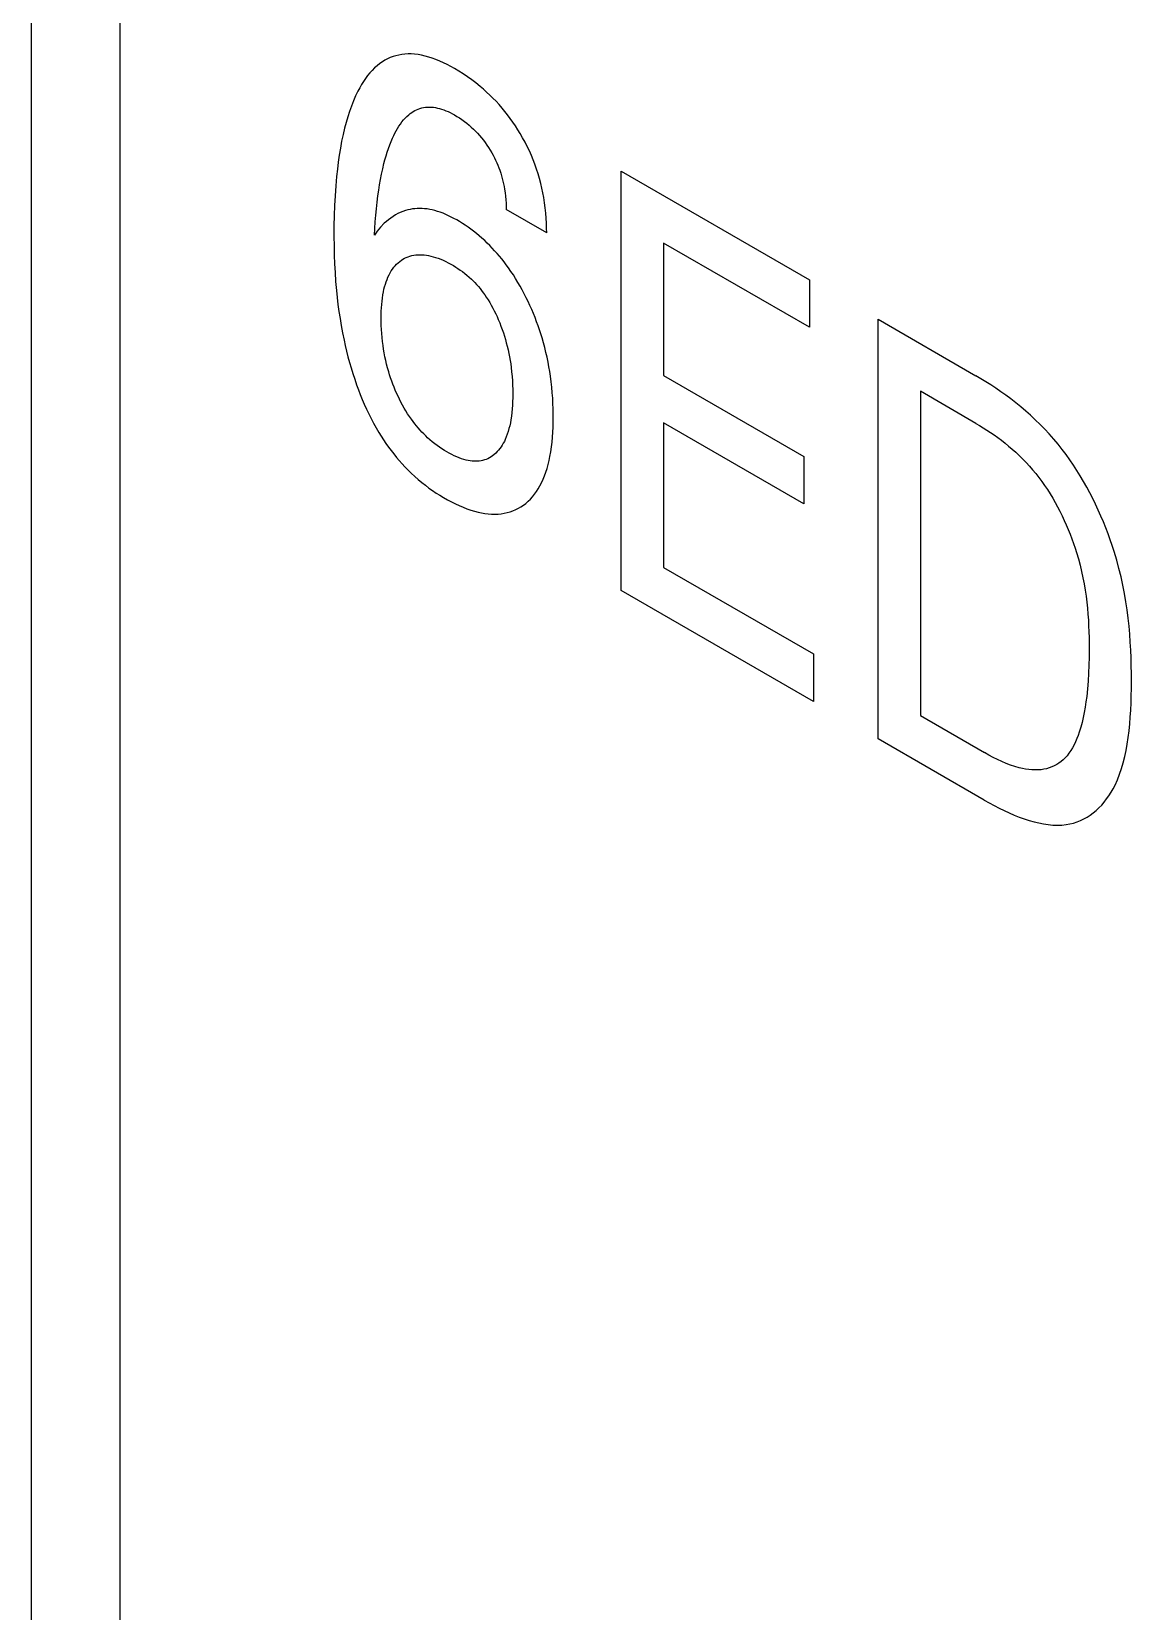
# Model space of a CAD drawing. Extents: x 0 to 420, y 0 to 297.
# Drawn here: x 165.2 to 168.84, y 153.86 to 159.09 of the extents above; entities that cross this region are included whole.
import ezdxf

# ---------------------------------------------------------------- set-up
doc = ezdxf.new("R2010")
doc.units = 0
doc.header["$LTSCALE"] = 23.1
doc.layers.add('40000_ISO', color=7, linetype='CONTINUOUS')

msp = doc.modelspace()

# ---------------------------------------------------------------- linework, layer by layer
at = {"layer": '40000_ISO', "color": 7, "linetype": 'CONTINUOUS'}
for p, q in [((165.1991, 152.481), (165.1991, 187.5906)), ((165.492, 152.0727), (165.492, 187.1823)), ((166.4239, 159.0132), (166.414, 159.0114)), ((166.4342, 159.0143), (166.4239, 159.0132)), ((166.4446, 159.0149), (166.4342, 159.0143)), ((166.4552, 159.0148), (166.4446, 159.0149)), ((166.4661, 159.0141), (166.4552, 159.0148)), ((166.4775, 159.0127), (166.4661, 159.0141)), ((166.4891, 159.0106), (166.4775, 159.0127)), ((166.3254, 158.9606), (166.3178, 158.9521)), ((166.3334, 158.9686), (166.3254, 158.9606)), ((166.3418, 158.9761), (166.3334, 158.9686)), ((166.3505, 158.983), (166.3418, 158.9761)), ((166.3596, 158.9893), (166.3505, 158.983)), ((166.368, 158.9943), (166.3596, 158.9893)), ((166.3766, 158.9988), (166.368, 158.9943)), ((166.3855, 159.0028), (166.3766, 158.9988)), ((166.3948, 159.0062), (166.3855, 159.0028)), ((166.4042, 159.0091), (166.3948, 159.0062)), ((166.414, 159.0114), (166.4042, 159.0091)), ((166.5008, 159.0079), (166.4891, 159.0106)), ((166.5127, 159.0046), (166.5008, 159.0079)), ((166.5247, 159.0007), (166.5127, 159.0046)), ((166.5368, 158.9962), (166.5247, 159.0007)), ((166.549, 158.9912), (166.5368, 158.9962)), ((166.5612, 158.9858), (166.549, 158.9912)), ((166.5735, 158.9798), (166.5612, 158.9858)), ((166.5858, 158.9734), (166.5735, 158.9798)), ((166.5981, 158.9666), (166.5858, 158.9734)), ((166.6124, 158.9582), (166.5981, 158.9666)), ((166.2906, 158.9136), (166.2845, 158.9031)), ((166.2969, 158.9239), (166.2906, 158.9136)), ((166.3035, 158.9337), (166.2969, 158.9239)), ((166.3105, 158.9431), (166.3035, 158.9337)), ((166.3178, 158.9521), (166.3105, 158.9431)), ((166.6267, 158.9492), (166.6124, 158.9582)), ((166.6409, 158.9397), (166.6267, 158.9492)), ((166.6551, 158.9296), (166.6409, 158.9397)), ((166.6691, 158.9189), (166.6551, 158.9296)), ((166.6831, 158.9076), (166.6691, 158.9189)), ((166.6938, 158.8985), (166.6831, 158.9076)), ((166.2637, 158.8596), (166.2569, 158.8425)), ((166.271, 158.8762), (166.2637, 158.8596)), ((166.2788, 158.8923), (166.271, 158.8762)), ((166.2845, 158.9031), (166.2788, 158.8923)), ((166.7044, 158.889), (166.6938, 158.8985)), ((166.7149, 158.8791), (166.7044, 158.889)), ((166.7253, 158.8689), (166.7149, 158.8791)), ((166.7356, 158.8583), (166.7253, 158.8689)), ((166.7456, 158.8473), (166.7356, 158.8583)), ((166.2448, 158.807), (166.2395, 158.7886)), ((166.2507, 158.825), (166.2448, 158.807)), ((166.2569, 158.8425), (166.2507, 158.825)), ((166.4349, 158.8027), (166.4407, 158.8085)), ((166.4407, 158.8085), (166.4469, 158.8139)), ((166.4469, 158.8139), (166.4517, 158.8177)), ((166.4517, 158.8177), (166.4566, 158.8213)), ((166.4566, 158.8213), (166.4617, 158.8245)), ((166.4617, 158.8245), (166.467, 158.8275)), ((166.467, 158.8275), (166.4725, 158.8302)), ((166.4725, 158.8302), (166.4781, 158.8326)), ((166.4781, 158.8326), (166.4839, 158.8347)), ((166.4839, 158.8347), (166.4898, 158.8364)), ((166.4898, 158.8364), (166.4959, 158.8377)), ((166.4959, 158.8377), (166.5022, 158.8387)), ((166.5022, 158.8387), (166.5086, 158.8392)), ((166.5086, 158.8392), (166.5152, 158.8394)), ((166.5152, 158.8394), (166.5216, 158.8391)), ((166.5216, 158.8391), (166.5282, 158.8385)), ((166.5282, 158.8385), (166.5349, 158.8374)), ((166.5349, 158.8374), (166.5417, 158.836)), ((166.5417, 158.836), (166.5486, 158.8343)), ((166.5486, 158.8343), (166.5555, 158.8322)), ((166.5555, 158.8322), (166.5625, 158.8298)), ((166.5625, 158.8298), (166.5696, 158.827)), ((166.5696, 158.827), (166.5767, 158.824)), ((166.5767, 158.824), (166.5838, 158.8207)), ((166.5838, 158.8207), (166.591, 158.817)), ((166.591, 158.817), (166.5981, 158.8131)), ((166.5981, 158.8131), (166.6063, 158.8084)), ((166.6063, 158.8084), (166.6144, 158.8032)), ((166.6144, 158.8032), (166.6225, 158.7977)), ((166.7555, 158.836), (166.7456, 158.8473)), ((166.7648, 158.8247), (166.7555, 158.836)), ((166.7738, 158.8132), (166.7648, 158.8247)), ((166.7826, 158.8014), (166.7738, 158.8132)), ((166.2345, 158.7698), (166.2294, 158.7481)), ((166.2395, 158.7886), (166.2345, 158.7698)), ((166.397, 158.745), (166.401, 158.753)), ((166.401, 158.753), (166.4052, 158.7609)), ((166.4052, 158.7609), (166.4096, 158.7686)), ((166.4096, 158.7686), (166.4142, 158.776)), ((166.4142, 158.776), (166.419, 158.7831)), ((166.419, 158.7831), (166.424, 158.79)), ((166.424, 158.79), (166.4293, 158.7965)), ((166.4293, 158.7965), (166.4349, 158.8027)), ((166.6225, 158.7977), (166.6306, 158.7919)), ((166.6306, 158.7919), (166.6386, 158.7857)), ((166.6386, 158.7857), (166.6466, 158.7792)), ((166.6466, 158.7792), (166.6537, 158.7729)), ((166.6537, 158.7729), (166.6607, 158.7664)), ((166.6607, 158.7664), (166.6676, 158.7596)), ((166.6676, 158.7596), (166.6744, 158.7525)), ((166.6744, 158.7525), (166.6811, 158.7451)), ((166.7912, 158.7893), (166.7826, 158.8014)), ((166.7995, 158.777), (166.7912, 158.7893)), ((166.8076, 158.7644), (166.7995, 158.777)), ((166.8154, 158.7517), (166.8076, 158.7644)), ((166.8235, 158.7375), (166.8154, 158.7517)), ((166.2205, 158.7034), (166.2168, 158.6805)), ((166.2247, 158.7259), (166.2205, 158.7034)), ((166.2294, 158.7481), (166.2247, 158.7259)), ((166.3754, 158.6899), (166.3794, 158.702)), ((166.3794, 158.702), (166.3838, 158.7138)), ((166.3838, 158.7138), (166.3883, 158.7254)), ((166.3883, 158.7254), (166.3932, 158.7367)), ((166.3932, 158.7367), (166.397, 158.745)), ((166.6811, 158.7451), (166.6876, 158.7374)), ((166.6876, 158.7374), (166.6937, 158.7297)), ((166.6937, 158.7297), (166.6996, 158.7218)), ((166.6996, 158.7218), (166.7053, 158.7136)), ((166.7053, 158.7136), (166.7109, 158.7052)), ((166.7109, 158.7052), (166.7162, 158.6967)), ((166.8313, 158.7232), (166.8235, 158.7375)), ((166.8386, 158.7087), (166.8313, 158.7232)), ((166.8456, 158.6941), (166.8386, 158.7087)), ((166.2135, 158.6573), (166.2105, 158.6338)), ((166.2168, 158.6805), (166.2135, 158.6573)), ((166.3605, 158.6352), (166.3646, 158.6524)), ((166.3646, 158.6524), (166.368, 158.6651)), ((166.368, 158.6651), (166.3716, 158.6776)), ((166.3716, 158.6776), (166.3754, 158.6899)), ((166.7162, 158.6967), (166.7212, 158.688)), ((166.7212, 158.688), (166.7257, 158.6799)), ((166.7257, 158.6799), (166.7299, 158.6717)), ((166.7299, 158.6717), (166.7339, 158.6634)), ((166.7339, 158.6634), (166.7378, 158.6551)), ((166.7378, 158.6551), (166.7413, 158.6467)), ((166.7413, 158.6467), (166.7447, 158.6383)), ((166.8522, 158.6794), (166.8456, 158.6941)), ((166.8583, 158.6646), (166.8522, 158.6794)), ((166.864, 158.6498), (166.8583, 158.6646)), ((166.8696, 158.634), (166.864, 158.6498)), ((166.208, 158.61), (166.2051, 158.5781)), ((166.2105, 158.6338), (166.208, 158.61)), ((166.35, 158.582), (166.3532, 158.6)), ((166.3532, 158.6), (166.3567, 158.6177)), ((166.3567, 158.6177), (166.3605, 158.6352)), ((166.7447, 158.6383), (166.7478, 158.6299)), ((166.7478, 158.6299), (166.7508, 158.6209)), ((166.7508, 158.6209), (166.7536, 158.6118)), ((166.7536, 158.6118), (166.7561, 158.6028)), ((166.7561, 158.6028), (166.7584, 158.5939)), ((166.7584, 158.5939), (166.7604, 158.5849)), ((166.8747, 158.6182), (166.8696, 158.634)), ((166.8793, 158.6025), (166.8747, 158.6182)), ((166.8835, 158.5868), (166.8793, 158.6025)), ((167.1499, 157.2393), (167.1499, 158.6274)), ((167.1499, 158.6274), (167.7727, 158.2678)), ((166.2028, 158.5457), (166.2011, 158.513)), ((166.2051, 158.5781), (166.2028, 158.5457)), ((166.342, 158.524), (166.3446, 158.5453)), ((166.3446, 158.5453), (166.3472, 158.5637)), ((166.3472, 158.5637), (166.35, 158.582)), ((166.7604, 158.5849), (166.7622, 158.5761)), ((166.7622, 158.5761), (166.7637, 158.5672)), ((166.7637, 158.5672), (166.7654, 158.5556)), ((166.7654, 158.5556), (166.7668, 158.5441)), ((166.7668, 158.5441), (166.7678, 158.5328)), ((166.8872, 158.5711), (166.8835, 158.5868)), ((166.8904, 158.5556), (166.8872, 158.5711)), ((166.8933, 158.5401), (166.8904, 158.5556)), ((166.2011, 158.513), (166.1999, 158.48)), ((166.3377, 158.481), (166.3397, 158.5026)), ((166.3397, 158.5026), (166.342, 158.524)), ((166.4187, 158.4905), (166.4105, 158.4865)), ((166.4273, 158.4939), (166.4187, 158.4905)), ((166.4361, 158.4969), (166.4273, 158.4939)), ((166.4434, 158.499), (166.4361, 158.4969)), ((166.4509, 158.5007), (166.4434, 158.499)), ((166.4586, 158.502), (166.4509, 158.5007)), ((166.4664, 158.503), (166.4586, 158.502)), ((166.4743, 158.5036), (166.4664, 158.503)), ((166.4824, 158.5038), (166.4743, 158.5036)), ((166.4906, 158.5036), (166.4824, 158.5038)), ((166.4989, 158.503), (166.4906, 158.5036)), ((166.5074, 158.502), (166.4989, 158.503)), ((166.516, 158.5006), (166.5074, 158.502)), ((166.5246, 158.4988), (166.516, 158.5006)), ((166.5334, 158.4966), (166.5246, 158.4988)), ((166.5422, 158.4939), (166.5334, 158.4966)), ((166.5511, 158.4909), (166.5422, 158.4939)), ((166.56, 158.4876), (166.5511, 158.4909)), ((166.7678, 158.5328), (166.7685, 158.5217)), ((166.7685, 158.5217), (166.7689, 158.5107)), ((166.7689, 158.5107), (166.769, 158.5)), ((166.903, 158.4227), (166.769, 158.5)), ((166.896, 158.5227), (166.8933, 158.5401)), ((166.8983, 158.5054), (166.896, 158.5227)), ((166.9, 158.4883), (166.8983, 158.5054)), ((166.1993, 158.4466), (166.1991, 158.4129)), ((166.1999, 158.48), (166.1993, 158.4466)), ((166.3331, 158.4153), (166.3344, 158.4373)), ((166.3344, 158.4373), (166.3359, 158.4592)), ((166.3359, 158.4592), (166.3377, 158.481)), ((166.3534, 158.442), (166.3425, 158.429)), ((166.3657, 158.4545), (166.3534, 158.442)), ((166.3726, 158.4607), (166.3657, 158.4545)), ((166.3797, 158.4666), (166.3726, 158.4607)), ((166.387, 158.4721), (166.3797, 158.4666)), ((166.3946, 158.4773), (166.387, 158.4721)), ((166.4024, 158.4821), (166.3946, 158.4773)), ((166.4105, 158.4865), (166.4024, 158.4821)), ((166.569, 158.4838), (166.56, 158.4876)), ((166.5781, 158.4798), (166.569, 158.4838)), ((166.5872, 158.4754), (166.5781, 158.4798)), ((166.5963, 158.4706), (166.5872, 158.4754)), ((166.6054, 158.4656), (166.5963, 158.4706)), ((166.6148, 158.4602), (166.6054, 158.4656)), ((166.6241, 158.4544), (166.6148, 158.4602)), ((166.6335, 158.4483), (166.6241, 158.4544)), ((166.6429, 158.4419), (166.6335, 158.4483)), ((166.6522, 158.4353), (166.6429, 158.4419)), ((166.9014, 158.4715), (166.9, 158.4883)), ((166.9023, 158.4549), (166.9014, 158.4715)), ((166.9028, 158.4387), (166.9023, 158.4549)), ((166.903, 158.4227), (166.9028, 158.4387)), ((166.1991, 158.4129), (166.1995, 158.3776)), ((166.3377, 158.4223), (166.3331, 158.4153)), ((166.3425, 158.429), (166.3377, 158.4223)), ((166.6614, 158.4283), (166.6522, 158.4353)), ((166.6706, 158.421), (166.6614, 158.4283)), ((166.6798, 158.4134), (166.6706, 158.421)), ((166.6889, 158.4055), (166.6798, 158.4134)), ((166.6979, 158.3973), (166.6889, 158.4055)), ((166.7063, 158.3894), (166.6979, 158.3973)), ((166.7146, 158.3812), (166.7063, 158.3894)), ((167.2897, 158.3893), (167.2897, 157.9515)), ((167.7727, 158.1104), (167.2897, 158.3893)), ((166.1995, 158.3776), (166.2002, 158.349)), ((166.2002, 158.349), (166.2013, 158.3203)), ((166.4222, 158.3324), (166.4275, 158.3358)), ((166.4275, 158.3358), (166.433, 158.3389)), ((166.433, 158.3389), (166.4387, 158.3417)), ((166.4387, 158.3417), (166.4446, 158.3441)), ((166.4446, 158.3441), (166.4507, 158.3462)), ((166.4507, 158.3462), (166.457, 158.3479)), ((166.457, 158.3479), (166.4634, 158.3492)), ((166.4634, 158.3492), (166.4699, 158.3501)), ((166.4699, 158.3501), (166.4767, 158.3507)), ((166.4767, 158.3507), (166.4836, 158.3508)), ((166.4836, 158.3508), (166.4907, 158.3506)), ((166.4907, 158.3506), (166.4978, 158.35)), ((166.4978, 158.35), (166.5051, 158.3491)), ((166.5051, 158.3491), (166.5124, 158.3478)), ((166.5124, 158.3478), (166.5199, 158.3461)), ((166.5199, 158.3461), (166.5274, 158.3442)), ((166.5274, 158.3442), (166.5356, 158.3417)), ((166.5356, 158.3417), (166.5439, 158.3388)), ((166.5439, 158.3388), (166.5523, 158.3356)), ((166.5523, 158.3356), (166.5607, 158.3321)), ((166.7228, 158.3727), (166.7146, 158.3812)), ((166.7308, 158.364), (166.7228, 158.3727)), ((166.7388, 158.3551), (166.7308, 158.364)), ((166.7467, 158.3459), (166.7388, 158.3551)), ((166.7544, 158.3366), (166.7467, 158.3459)), ((166.7619, 158.327), (166.7544, 158.3366)), ((166.2013, 158.3203), (166.2028, 158.2913)), ((166.2028, 158.2913), (166.2049, 158.2621)), ((166.378, 158.2768), (166.3814, 158.2841)), ((166.3814, 158.2841), (166.3851, 158.2911)), ((166.3851, 158.2911), (166.3889, 158.2974)), ((166.3889, 158.2974), (166.3929, 158.3033)), ((166.3929, 158.3033), (166.3972, 158.309)), ((166.3972, 158.309), (166.4017, 158.3143)), ((166.4017, 158.3143), (166.4065, 158.3193)), ((166.4065, 158.3193), (166.4115, 158.324)), ((166.4115, 158.324), (166.4167, 158.3284)), ((166.4167, 158.3284), (166.4222, 158.3324)), ((166.5607, 158.3321), (166.5691, 158.3282)), ((166.5691, 158.3282), (166.5775, 158.3239)), ((166.5775, 158.3239), (166.586, 158.3194)), ((166.586, 158.3194), (166.5945, 158.3145)), ((166.5945, 158.3145), (166.602, 158.3099)), ((166.602, 158.3099), (166.6096, 158.3051)), ((166.6096, 158.3051), (166.6171, 158.3)), ((166.6171, 158.3), (166.6245, 158.2946)), ((166.6245, 158.2946), (166.632, 158.2889)), ((166.632, 158.2889), (166.6393, 158.2829)), ((166.6393, 158.2829), (166.6466, 158.2766)), ((166.7693, 158.3173), (166.7619, 158.327)), ((166.7766, 158.3073), (166.7693, 158.3173)), ((166.7847, 158.2956), (166.7766, 158.3073)), ((166.7927, 158.2836), (166.7847, 158.2956)), ((166.8003, 158.2715), (166.7927, 158.2836)), ((166.2049, 158.2621), (166.2075, 158.2327)), ((166.2075, 158.2327), (166.2099, 158.2096)), ((166.3629, 158.2275), (166.3648, 158.2363)), ((166.3648, 158.2363), (166.3669, 158.2449)), ((166.3669, 158.2449), (166.3693, 158.2532)), ((166.3693, 158.2532), (166.3719, 158.2614)), ((166.3719, 158.2614), (166.3748, 158.2692)), ((166.3748, 158.2692), (166.378, 158.2768)), ((166.6466, 158.2766), (166.6538, 158.27)), ((166.6538, 158.27), (166.6597, 158.2642)), ((166.6597, 158.2642), (166.6656, 158.2582)), ((166.6656, 158.2582), (166.6713, 158.2519)), ((166.6713, 158.2519), (166.6769, 158.2455)), ((166.6769, 158.2455), (166.6825, 158.2388)), ((166.6825, 158.2388), (166.6879, 158.232)), ((166.6879, 158.232), (166.6932, 158.225)), ((166.8078, 158.2592), (166.8003, 158.2715)), ((166.815, 158.2467), (166.8078, 158.2592)), ((166.822, 158.234), (166.815, 158.2467)), ((166.8287, 158.2213), (166.822, 158.234)), ((167.7727, 158.2678), (167.7727, 158.1104)), ((166.2099, 158.2096), (166.2126, 158.1864)), ((166.2126, 158.1864), (166.2158, 158.1631)), ((166.3565, 158.1751), (166.3573, 158.1859)), ((166.3573, 158.1859), (166.3583, 158.1966)), ((166.3583, 158.1966), (166.3596, 158.2071)), ((166.3596, 158.2071), (166.3611, 158.2174)), ((166.3611, 158.2174), (166.3629, 158.2275)), ((166.6932, 158.225), (166.6983, 158.2179)), ((166.6983, 158.2179), (166.7033, 158.2106)), ((166.7033, 158.2106), (166.709, 158.2018)), ((166.709, 158.2018), (166.7145, 158.1927)), ((166.7145, 158.1927), (166.7198, 158.1836)), ((166.7198, 158.1836), (166.7249, 158.1743)), ((166.8352, 158.2085), (166.8287, 158.2213)), ((166.8414, 158.1956), (166.8352, 158.2085)), ((166.8476, 158.1823), (166.8414, 158.1956)), ((166.8535, 158.169), (166.8476, 158.1823)), ((166.2158, 158.1631), (166.2193, 158.1396)), ((166.2193, 158.1396), (166.2233, 158.116)), ((166.3555, 158.1416), (166.3557, 158.1529)), ((166.3556, 158.1289), (166.3555, 158.1416)), ((166.356, 158.116), (166.3556, 158.1289)), ((166.3557, 158.1529), (166.356, 158.164)), ((166.356, 158.164), (166.3565, 158.1751)), ((166.7249, 158.1743), (166.7297, 158.1649)), ((166.7297, 158.1649), (166.7343, 158.1554)), ((166.7343, 158.1554), (166.7387, 158.1459)), ((166.7387, 158.1459), (166.743, 158.1363)), ((166.743, 158.1363), (166.7475, 158.1254)), ((166.7475, 158.1254), (166.7518, 158.1144)), ((166.8591, 158.1557), (166.8535, 158.169)), ((166.8645, 158.1424), (166.8591, 158.1557)), ((166.8696, 158.129), (166.8645, 158.1424)), ((166.8745, 158.1156), (166.8696, 158.129)), ((167.9993, 156.7489), (167.9993, 158.137)), ((167.9993, 158.137), (168.323, 157.9501)), ((166.2233, 158.116), (166.2277, 158.0922)), ((166.2277, 158.0922), (166.2326, 158.0683)), ((166.3565, 158.1031), (166.356, 158.116)), ((166.3574, 158.0899), (166.3565, 158.1031)), ((166.3586, 158.0767), (166.3574, 158.0899)), ((166.36, 158.0633), (166.3586, 158.0767)), ((166.7518, 158.1144), (166.7558, 158.1034)), ((166.7558, 158.1034), (166.7596, 158.0924)), ((166.7596, 158.0924), (166.7632, 158.0815)), ((166.7632, 158.0815), (166.7665, 158.0705)), ((166.8792, 158.1022), (166.8745, 158.1156)), ((166.8836, 158.0889), (166.8792, 158.1022)), ((166.8877, 158.0755), (166.8836, 158.0889)), ((166.8924, 158.0594), (166.8877, 158.0755)), ((166.2326, 158.0683), (166.2367, 158.05)), ((166.2367, 158.05), (166.241, 158.0315)), ((166.241, 158.0315), (166.2457, 158.013)), ((166.3617, 158.0498), (166.36, 158.0633)), ((166.3635, 158.0377), (166.3617, 158.0498)), ((166.3656, 158.0255), (166.3635, 158.0377)), ((166.368, 158.0132), (166.3656, 158.0255)), ((166.7665, 158.0705), (166.7695, 158.0596)), ((166.7695, 158.0596), (166.7726, 158.0477)), ((166.7726, 158.0477), (166.7753, 158.0358)), ((166.7753, 158.0358), (166.7779, 158.024)), ((166.7779, 158.024), (166.7801, 158.0123)), ((166.8967, 158.0434), (166.8924, 158.0594)), ((166.9006, 158.0274), (166.8967, 158.0434)), ((166.9042, 158.0114), (166.9006, 158.0274)), ((166.2457, 158.013), (166.2508, 157.9945)), ((166.2508, 157.9945), (166.2561, 157.9759)), ((166.2561, 157.9759), (166.2618, 157.9573)), ((166.3706, 158.0008), (166.368, 158.0132)), ((166.3735, 157.9884), (166.3706, 158.0008)), ((166.3768, 157.9759), (166.3735, 157.9884)), ((166.3803, 157.9633), (166.3768, 157.9759)), ((166.7801, 158.0123), (166.7821, 158.0006)), ((166.7821, 158.0006), (166.7839, 157.9891)), ((166.7839, 157.9891), (166.7854, 157.9776)), ((166.7854, 157.9776), (166.7871, 157.9627)), ((166.9075, 157.9956), (166.9042, 158.0114)), ((166.9105, 157.9798), (166.9075, 157.9956)), ((166.9131, 157.9642), (166.9105, 157.9798)), ((166.2618, 157.9573), (166.2679, 157.9386)), ((166.2679, 157.9386), (166.2744, 157.9199)), ((166.2744, 157.9199), (166.2803, 157.9039)), ((166.3834, 157.9532), (166.3803, 157.9633)), ((166.3868, 157.943), (166.3834, 157.9532)), ((166.3903, 157.9328), (166.3868, 157.943)), ((166.3941, 157.9226), (166.3903, 157.9328)), ((166.398, 157.9125), (166.3941, 157.9226)), ((166.7871, 157.9627), (166.7885, 157.9479)), ((166.7885, 157.9479), (166.7895, 157.9333)), ((166.7895, 157.9333), (166.7902, 157.9188)), ((166.7902, 157.9188), (166.7906, 157.9045)), ((166.9155, 157.9486), (166.9131, 157.9642)), ((166.9179, 157.9303), (166.9155, 157.9486)), ((166.9199, 157.9121), (166.9179, 157.9303)), ((167.2897, 157.9515), (167.7539, 157.6835)), ((168.3394, 157.9404), (168.323, 157.9501)), ((168.3559, 157.9304), (168.3394, 157.9404)), ((168.3724, 157.9199), (168.3559, 157.9304)), ((168.389, 157.9089), (168.3724, 157.9199)), ((166.2803, 157.9039), (166.2864, 157.8879)), ((166.2864, 157.8879), (166.2929, 157.8719)), ((166.2929, 157.8719), (166.2997, 157.856)), ((166.4022, 157.9023), (166.398, 157.9125)), ((166.4067, 157.8922), (166.4022, 157.9023)), ((166.4113, 157.8822), (166.4067, 157.8922)), ((166.4161, 157.8723), (166.4113, 157.8822)), ((166.421, 157.8626), (166.4161, 157.8723)), ((166.4262, 157.8529), (166.421, 157.8626)), ((166.7903, 157.865), (166.7897, 157.8526)), ((166.7906, 157.8776), (166.7903, 157.865)), ((166.7906, 157.9045), (166.7907, 157.8903)), ((166.7907, 157.8903), (166.7906, 157.8776)), ((166.9215, 157.8941), (166.9199, 157.9121)), ((166.9228, 157.8762), (166.9215, 157.8941)), ((166.9238, 157.8585), (166.9228, 157.8762)), ((168.1391, 157.8989), (168.1391, 156.8256)), ((168.323, 157.7927), (168.1391, 157.8989)), ((168.4055, 157.8975), (168.389, 157.9089)), ((168.4221, 157.8856), (168.4055, 157.8975)), ((168.4386, 157.8733), (168.4221, 157.8856)), ((168.455, 157.8605), (168.4386, 157.8733)), ((166.2997, 157.856), (166.3068, 157.8401)), ((166.3068, 157.8401), (166.3143, 157.8244)), ((166.3143, 157.8244), (166.3221, 157.8088)), ((166.4316, 157.8433), (166.4262, 157.8529)), ((166.4372, 157.8339), (166.4316, 157.8433)), ((166.4431, 157.8246), (166.4372, 157.8339)), ((166.4491, 157.8154), (166.4431, 157.8246)), ((166.4553, 157.8065), (166.4491, 157.8154)), ((166.7863, 157.8164), (166.7846, 157.8047)), ((166.7877, 157.8282), (166.7863, 157.8164)), ((166.7888, 157.8403), (166.7877, 157.8282)), ((166.7897, 157.8526), (166.7888, 157.8403)), ((166.9244, 157.841), (166.9238, 157.8585)), ((166.9247, 157.815), (166.9244, 157.841)), ((166.9246, 157.7977), (166.9247, 157.815)), ((168.4713, 157.8472), (168.455, 157.8605)), ((168.4875, 157.8335), (168.4713, 157.8472)), ((168.5035, 157.8193), (168.4875, 157.8335)), ((168.5193, 157.8046), (168.5035, 157.8193)), ((166.3221, 157.8088), (166.3302, 157.7933)), ((166.3302, 157.7933), (166.3387, 157.778)), ((166.3387, 157.778), (166.3476, 157.7629)), ((166.3476, 157.7629), (166.3552, 157.7505)), ((166.4608, 157.799), (166.4553, 157.8065)), ((166.4665, 157.7916), (166.4608, 157.799)), ((166.4722, 157.7844), (166.4665, 157.7916)), ((166.4782, 157.7774), (166.4722, 157.7844)), ((166.4842, 157.7705), (166.4782, 157.7774)), ((166.4903, 157.7639), (166.4842, 157.7705)), ((166.4965, 157.7575), (166.4903, 157.7639)), ((166.5028, 157.7512), (166.4965, 157.7575)), ((166.7757, 157.7657), (166.7728, 157.7566)), ((166.7783, 157.7751), (166.7757, 157.7657)), ((166.7807, 157.7848), (166.7783, 157.7751)), ((166.7828, 157.7946), (166.7807, 157.7848)), ((166.7846, 157.8047), (166.7828, 157.7946)), ((166.9222, 157.747), (166.9233, 157.7637)), ((166.9233, 157.7637), (166.9241, 157.7806)), ((166.9241, 157.7806), (166.9246, 157.7977)), ((167.2897, 157.7941), (167.2897, 157.316)), ((167.7539, 157.5261), (167.2897, 157.7941)), ((168.323, 157.7927), (168.335, 157.7857)), ((168.335, 157.7857), (168.347, 157.7783)), ((168.347, 157.7783), (168.359, 157.7706)), ((168.359, 157.7706), (168.3711, 157.7626)), ((168.3711, 157.7626), (168.3832, 157.7542)), ((168.5349, 157.7894), (168.5193, 157.8046)), ((168.5503, 157.7737), (168.5349, 157.7894)), ((168.5654, 157.7575), (168.5503, 157.7737)), ((168.5801, 157.7408), (168.5654, 157.7575)), ((166.3552, 157.7505), (166.3631, 157.7382)), ((166.3631, 157.7382), (166.3713, 157.7262)), ((166.3713, 157.7262), (166.3796, 157.7143)), ((166.3796, 157.7143), (166.3882, 157.7027)), ((166.5091, 157.7452), (166.5028, 157.7512)), ((166.5169, 157.7383), (166.5091, 157.7452)), ((166.5247, 157.7317), (166.5169, 157.7383)), ((166.5326, 157.7254), (166.5247, 157.7317)), ((166.5406, 157.7194), (166.5326, 157.7254)), ((166.5486, 157.7137), (166.5406, 157.7194)), ((166.5566, 157.7083), (166.5486, 157.7137)), ((166.5647, 157.7033), (166.5566, 157.7083)), ((166.7482, 157.7092), (166.744, 157.7039)), ((166.7522, 157.7147), (166.7482, 157.7092)), ((166.756, 157.7205), (166.7522, 157.7147)), ((166.7595, 157.7266), (166.756, 157.7205)), ((166.7629, 157.7329), (166.7595, 157.7266)), ((166.766, 157.7394), (166.7629, 157.7329)), ((166.7695, 157.7479), (166.766, 157.7394)), ((166.7728, 157.7566), (166.7695, 157.7479)), ((166.9165, 157.6987), (166.9188, 157.7145)), ((166.9188, 157.7145), (166.9207, 157.7306)), ((166.9207, 157.7306), (166.9222, 157.747)), ((168.3832, 157.7542), (168.3952, 157.7455)), ((168.3952, 157.7455), (168.4073, 157.7365)), ((168.4073, 157.7365), (168.4192, 157.7271)), ((168.4192, 157.7271), (168.4311, 157.7173)), ((168.4311, 157.7173), (168.4429, 157.7073)), ((168.4429, 157.7073), (168.4546, 157.6968)), ((168.5946, 157.7236), (168.5801, 157.7408)), ((168.6087, 157.7058), (168.5946, 157.7236)), ((168.6212, 157.6892), (168.6087, 157.7058)), ((166.3882, 157.7027), (166.397, 157.6913)), ((166.397, 157.6913), (166.4059, 157.6802)), ((166.4059, 157.6802), (166.4151, 157.6694)), ((166.4151, 157.6694), (166.4244, 157.6588)), ((166.4244, 157.6588), (166.4338, 157.6486)), ((166.5728, 157.6984), (166.5647, 157.7033)), ((166.5809, 157.6939), (166.5728, 157.6984)), ((166.5891, 157.6896), (166.5809, 157.6939)), ((166.5972, 157.6856), (166.5891, 157.6896)), ((166.6053, 157.682), (166.5972, 157.6856)), ((166.6134, 157.6787), (166.6053, 157.682)), ((166.6214, 157.6758), (166.6134, 157.6787)), ((166.6293, 157.6733), (166.6214, 157.6758)), ((166.6371, 157.6712), (166.6293, 157.6733)), ((166.6435, 157.6698), (166.6371, 157.6712)), ((166.6498, 157.6688), (166.6435, 157.6698)), ((166.6561, 157.668), (166.6498, 157.6688)), ((166.6622, 157.6675), (166.6561, 157.668)), ((166.6683, 157.6673), (166.6622, 157.6675)), ((166.6742, 157.6675), (166.6683, 157.6673)), ((166.68, 157.6679), (166.6742, 157.6675)), ((166.6857, 157.6687), (166.68, 157.6679)), ((166.6912, 157.6698), (166.6857, 157.6687)), ((166.6971, 157.6715), (166.6912, 157.6698)), ((166.7028, 157.6735), (166.6971, 157.6715)), ((166.7084, 157.6758), (166.7028, 157.6735)), ((166.7137, 157.6786), (166.7084, 157.6758)), ((166.7189, 157.6816), (166.7137, 157.6786)), ((166.7238, 157.685), (166.7189, 157.6816)), ((166.7286, 157.6887), (166.7238, 157.685)), ((166.735, 157.6943), (166.7286, 157.6887)), ((166.7396, 157.699), (166.735, 157.6943)), ((166.744, 157.7039), (166.7396, 157.699)), ((166.9043, 157.6437), (166.9078, 157.6566)), ((166.9078, 157.6566), (166.911, 157.6697)), ((166.911, 157.6697), (166.9137, 157.6832)), ((166.9137, 157.6832), (166.9165, 157.6987)), ((167.7539, 157.6835), (167.7539, 157.5261)), ((168.4546, 157.6968), (168.4661, 157.686)), ((168.4661, 157.686), (168.4774, 157.6749)), ((168.4774, 157.6749), (168.4886, 157.6634)), ((168.4886, 157.6634), (168.4996, 157.6515)), ((168.6334, 157.6722), (168.6212, 157.6892)), ((168.6453, 157.6547), (168.6334, 157.6722)), ((168.6568, 157.637), (168.6453, 157.6547)), ((166.4338, 157.6486), (166.4434, 157.6387)), ((166.4434, 157.6387), (166.4548, 157.6275)), ((166.4548, 157.6275), (166.4663, 157.6169)), ((166.4663, 157.6169), (166.478, 157.6067)), ((166.478, 157.6067), (166.4898, 157.5969)), ((166.8863, 157.5962), (166.8914, 157.6075)), ((166.8914, 157.6075), (166.8961, 157.6192)), ((166.8961, 157.6192), (166.9004, 157.6313)), ((166.9004, 157.6313), (166.9043, 157.6437)), ((168.4996, 157.6515), (168.5103, 157.6393)), ((168.5103, 157.6393), (168.5208, 157.6267)), ((168.5208, 157.6267), (168.531, 157.6137)), ((168.531, 157.6137), (168.5407, 157.6007)), ((168.5407, 157.6007), (168.5502, 157.5873)), ((168.668, 157.6189), (168.6568, 157.637)), ((168.6788, 157.6005), (168.668, 157.6189)), ((166.4898, 157.5969), (166.5017, 157.5876)), ((166.5017, 157.5876), (166.5136, 157.5787)), ((166.5136, 157.5787), (166.5257, 157.5703)), ((166.5257, 157.5703), (166.5377, 157.5622)), ((166.5377, 157.5622), (166.5498, 157.5546)), ((166.5498, 157.5546), (166.5619, 157.5473)), ((166.8492, 157.542), (166.8562, 157.5497)), ((166.8562, 157.5497), (166.8629, 157.558)), ((166.8629, 157.558), (166.8693, 157.5667)), ((166.8693, 157.5667), (166.8752, 157.5758)), ((166.8752, 157.5758), (166.8808, 157.5854)), ((166.8808, 157.5854), (166.8863, 157.5962)), ((168.5502, 157.5873), (168.5593, 157.5737)), ((168.5593, 157.5737), (168.5682, 157.5597)), ((168.5682, 157.5597), (168.5768, 157.5455)), ((168.6893, 157.5819), (168.6788, 157.6005)), ((168.6995, 157.5631), (168.6893, 157.5819)), ((168.7092, 157.5441), (168.6995, 157.5631)), ((166.5619, 157.5473), (166.5749, 157.5399)), ((166.5749, 157.5399), (166.5879, 157.533)), ((166.5879, 157.533), (166.6008, 157.5266)), ((166.6008, 157.5266), (166.6137, 157.5206)), ((166.6137, 157.5206), (166.6266, 157.5152)), ((166.6266, 157.5152), (166.6393, 157.5102)), ((166.6393, 157.5102), (166.652, 157.5059)), ((166.652, 157.5059), (166.6646, 157.5021)), ((166.6646, 157.5021), (166.6761, 157.4992)), ((166.6761, 157.4992), (166.6875, 157.4967)), ((166.6875, 157.4967), (166.6988, 157.4948)), ((166.7627, 157.4952), (166.7726, 157.4973)), ((166.7726, 157.4973), (166.7822, 157.5)), ((166.7822, 157.5), (166.7915, 157.5033)), ((166.7915, 157.5033), (166.8005, 157.5071)), ((166.8005, 157.5071), (166.8093, 157.5115)), ((166.8093, 157.5115), (166.8177, 157.5164)), ((166.8177, 157.5164), (166.8259, 157.5218)), ((166.8259, 157.5218), (166.834, 157.528)), ((166.834, 157.528), (166.8418, 157.5347)), ((166.8418, 157.5347), (166.8492, 157.542)), ((168.5768, 157.5455), (168.585, 157.5311)), ((168.585, 157.5311), (168.593, 157.5165)), ((168.593, 157.5165), (168.6007, 157.5017)), ((168.6007, 157.5017), (168.6081, 157.4868)), ((168.7186, 157.5249), (168.7092, 157.5441)), ((168.7277, 157.5055), (168.7186, 157.5249)), ((168.7363, 157.4861), (168.7277, 157.5055)), ((166.6988, 157.4948), (166.7099, 157.4934)), ((166.7099, 157.4934), (166.7209, 157.4926)), ((166.7209, 157.4926), (166.7317, 157.4924)), ((166.7317, 157.4924), (166.7423, 157.4927)), ((166.7423, 157.4927), (166.7526, 157.4936)), ((166.7526, 157.4936), (166.7627, 157.4952)), ((168.6081, 157.4868), (168.6152, 157.4717)), ((168.6152, 157.4717), (168.6219, 157.4565)), ((168.6219, 157.4565), (168.6284, 157.4413)), ((168.7446, 157.4665), (168.7363, 157.4861)), ((168.7525, 157.447), (168.7446, 157.4665)), ((168.76, 157.4274), (168.7525, 157.447)), ((168.6284, 157.4413), (168.6345, 157.426)), ((168.6345, 157.426), (168.6403, 157.4107)), ((168.6403, 157.4107), (168.6458, 157.3954)), ((168.6458, 157.3954), (168.651, 157.3801)), ((168.7671, 157.4078), (168.76, 157.4274)), ((168.7738, 157.3883), (168.7671, 157.4078)), ((168.651, 157.3801), (168.6558, 157.3649)), ((168.6558, 157.3649), (168.662, 157.3439)), ((168.662, 157.3439), (168.6676, 157.323)), ((168.7801, 157.3688), (168.7738, 157.3883)), ((168.7885, 157.3405), (168.7801, 157.3688)), ((168.7961, 157.3125), (168.7885, 157.3405)), ((167.2897, 157.316), (167.7857, 157.0296)), ((168.6676, 157.323), (168.6725, 157.3023)), ((168.6725, 157.3023), (168.6769, 157.2817)), ((168.803, 157.2846), (168.7961, 157.3125)), ((167.7857, 156.8722), (167.1499, 157.2393)), ((168.6769, 157.2817), (168.6808, 157.2613)), ((168.6808, 157.2613), (168.6842, 157.241)), ((168.6842, 157.241), (168.6872, 157.2209)), ((168.809, 157.257), (168.803, 157.2846)), ((168.8144, 157.2295), (168.809, 157.257)), ((168.6872, 157.2209), (168.6896, 157.2009)), ((168.6896, 157.2009), (168.6917, 157.1811)), ((168.819, 157.2023), (168.8144, 157.2295)), ((168.8231, 157.1752), (168.819, 157.2023)), ((168.6917, 157.1811), (168.6934, 157.1614)), ((168.6934, 157.1614), (168.6948, 157.1419)), ((168.6948, 157.1419), (168.6958, 157.1225)), ((168.8265, 157.1483), (168.8231, 157.1752)), ((168.8293, 157.1216), (168.8265, 157.1483)), ((168.6958, 157.1225), (168.6966, 157.1032)), ((168.6966, 157.1032), (168.6971, 157.0841)), ((168.6971, 157.0841), (168.6974, 157.0651)), ((168.8317, 157.095), (168.8293, 157.1216)), ((168.8336, 157.0686), (168.8317, 157.095)), ((167.7857, 157.0296), (167.7857, 156.8722)), ((168.6974, 157.0463), (168.6972, 157.0192)), ((168.6974, 157.0651), (168.6974, 157.0463)), ((168.835, 157.0424), (168.8336, 157.0686)), ((168.836, 157.0164), (168.835, 157.0424)), ((168.6966, 156.9925), (168.6956, 156.9661)), ((168.6972, 157.0192), (168.6966, 156.9925)), ((168.8367, 156.9904), (168.836, 157.0164)), ((168.8371, 156.9647), (168.8367, 156.9904)), ((168.694, 156.94), (168.692, 156.9143)), ((168.6956, 156.9661), (168.694, 156.94)), ((168.837, 156.915), (168.8372, 156.9391)), ((168.8372, 156.9391), (168.8371, 156.9647)), ((168.687, 156.8712), (168.6844, 156.8537)), ((168.6893, 156.889), (168.687, 156.8712)), ((168.692, 156.9143), (168.6893, 156.889)), ((168.836, 156.8674), (168.8367, 156.8911)), ((168.8367, 156.8911), (168.837, 156.915)), ((168.1391, 156.8256), (168.3513, 156.7031)), ((168.678, 156.8196), (168.6741, 156.8031)), ((168.6814, 156.8365), (168.678, 156.8196)), ((168.6844, 156.8537), (168.6814, 156.8365)), ((168.8318, 156.798), (168.8336, 156.8208)), ((168.8336, 156.8208), (168.835, 156.844)), ((168.835, 156.844), (168.836, 156.8674)), ((168.6649, 156.7713), (168.6611, 156.7602)), ((168.6698, 156.7869), (168.6649, 156.7713)), ((168.6741, 156.8031), (168.6698, 156.7869)), ((168.8269, 156.7534), (168.8296, 156.7755)), ((168.8296, 156.7755), (168.8318, 156.798)), ((168.3506, 156.5461), (167.9993, 156.7489)), ((168.6423, 156.7192), (168.6367, 156.71)), ((168.6476, 156.7289), (168.6423, 156.7192)), ((168.6524, 156.7389), (168.6476, 156.7289)), ((168.6569, 156.7494), (168.6524, 156.7389)), ((168.6611, 156.7602), (168.6569, 156.7494)), ((168.8199, 156.7106), (168.8237, 156.7317)), ((168.8237, 156.7317), (168.8269, 156.7534)), ((168.3657, 156.695), (168.3513, 156.7031)), ((168.3802, 156.6873), (168.3657, 156.695)), ((168.3947, 156.6801), (168.3802, 156.6873)), ((168.4091, 156.6735), (168.3947, 156.6801)), ((168.4234, 156.6674), (168.4091, 156.6735)), ((168.4377, 156.662), (168.4234, 156.6674)), ((168.4519, 156.6573), (168.4377, 156.662)), ((168.5901, 156.6637), (168.5822, 156.6594)), ((168.5976, 156.6685), (168.5901, 156.6637)), ((168.6048, 156.6739), (168.5976, 156.6685)), ((168.6116, 156.6798), (168.6048, 156.6739)), ((168.6181, 156.6862), (168.6116, 156.6798)), ((168.6243, 156.6931), (168.6181, 156.6862)), ((168.6307, 156.7013), (168.6243, 156.6931)), ((168.6367, 156.71), (168.6307, 156.7013)), ((168.8047, 156.6504), (168.8104, 156.6698)), ((168.8104, 156.6698), (168.8155, 156.6899)), ((168.8155, 156.6899), (168.8199, 156.7106)), ((168.4659, 156.6533), (168.4519, 156.6573)), ((168.4767, 156.6508), (168.4659, 156.6533)), ((168.4874, 156.6487), (168.4767, 156.6508)), ((168.4979, 156.6472), (168.4874, 156.6487)), ((168.5083, 156.6462), (168.4979, 156.6472)), ((168.5184, 156.6458), (168.5083, 156.6462)), ((168.5284, 156.6459), (168.5184, 156.6458)), ((168.5382, 156.6467), (168.5284, 156.6459)), ((168.5477, 156.648), (168.5382, 156.6467)), ((168.5569, 156.65), (168.5477, 156.648)), ((168.5657, 156.6525), (168.5569, 156.65)), ((168.5741, 156.6557), (168.5657, 156.6525)), ((168.5822, 156.6594), (168.5741, 156.6557)), ((168.7831, 156.5959), (168.7911, 156.6133)), ((168.7911, 156.6133), (168.7983, 156.6315)), ((168.7983, 156.6315), (168.8047, 156.6504)), ((168.7553, 156.5499), (168.7629, 156.5607)), ((168.7629, 156.5607), (168.7701, 156.572)), ((168.7701, 156.572), (168.7768, 156.5837)), ((168.7768, 156.5837), (168.7831, 156.5959)), ((168.3506, 156.5461), (168.367, 156.5369)), ((168.367, 156.5369), (168.3835, 156.5279)), ((168.3835, 156.5279), (168.4, 156.5194)), ((168.4, 156.5194), (168.4166, 156.5113)), ((168.4166, 156.5113), (168.4332, 156.5037)), ((168.4332, 156.5037), (168.4498, 156.4966)), ((168.7012, 156.4965), (168.7112, 156.5039)), ((168.7112, 156.5039), (168.7208, 156.5119)), ((168.7208, 156.5119), (168.73, 156.5205)), ((168.73, 156.5205), (168.7389, 156.5298)), ((168.7389, 156.5298), (168.7473, 156.5395)), ((168.7473, 156.5395), (168.7553, 156.5499)), ((168.4498, 156.4966), (168.4663, 156.4901)), ((168.4663, 156.4901), (168.4827, 156.4841)), ((168.4827, 156.4841), (168.499, 156.4788)), ((168.499, 156.4788), (168.5151, 156.4743)), ((168.5151, 156.4743), (168.531, 156.4704)), ((168.531, 156.4704), (168.5467, 156.4673)), ((168.5467, 156.4673), (168.5622, 156.465)), ((168.5622, 156.465), (168.5774, 156.4636)), ((168.5774, 156.4636), (168.5922, 156.4631)), ((168.5922, 156.4631), (168.6068, 156.4635)), ((168.6068, 156.4635), (168.6209, 156.4649)), ((168.6209, 156.4649), (168.6334, 156.4671)), ((168.6334, 156.4671), (168.6456, 156.4701)), ((168.6456, 156.4701), (168.6575, 156.4739)), ((168.6575, 156.4739), (168.669, 156.4784)), ((168.669, 156.4784), (168.6801, 156.4838)), ((168.6801, 156.4838), (168.6908, 156.4898)), ((168.6908, 156.4898), (168.7012, 156.4965))]:
    msp.add_line(p, q, dxfattribs=at)

doc.saveas('drawing.dxf')
